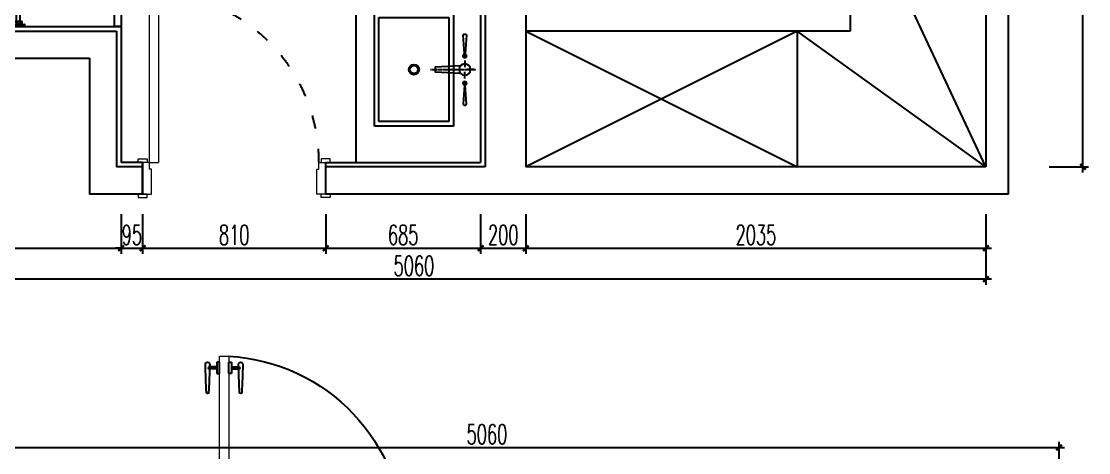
# Model space of a CAD drawing. Header units: inches. Extents: x 24920 to 61775, y 10942 to 38819.
# Drawn here: x 36473 to 41193, y 26450 to 28357 of the extents above; entities that cross this region are included whole.
import ezdxf

# ---------------------------------------------------------------- set-up
doc = ezdxf.new("R2010")
doc.units = ezdxf.units.IN
doc.header["$MEASUREMENT"] = 0
doc.header["$PDMODE"] = 1
doc.linetypes.add('ACAD_ISO03W100', pattern=[30, 12, -18])
doc.linetypes.add('DASH', pattern=[0.35, 0.25, -0.1])
for name, color, linetype in [('A-FURN-FIXE-固定家具', 3, 'Continuous'), ('A-PLAN-BATH-卫生间', 143, 'Continuous'), ('A-PLAN-DOOR-门', 1, 'Continuous'), ('JJ-划分新墙', 6, 'Continuous'), ('JJ-旧墙体', 2, 'Continuous'), ('P10-固定家具', 51, 'Continuous')]:
    doc.layers.add(name, color=color, linetype=linetype)
doc.layers.add('JJ-门', color=1, linetype='Continuous', lineweight=15)
doc.layers.add('门套', color=4, linetype='Continuous', lineweight=9)
doc.styles.add('DIM', font='simplex.shx', dxfattribs={"width": 0.6, "bigfont": 'extfont.shx'})
doc.dimstyles.new('1比25', dxfattribs={"dimscale": 25, "dimtxt": 3.5, "dimasz": 1, "dimexe": 1, "dimexo": 1, "dimgap": 0.6, "dimtad": 1, "dimdec": 0, "dimrnd": 5, "dimzin": 0, "dimdsep": 46, "dimtxsty": 'DIM', "dimblk": 'ARCHTICK', "dimcen": 0.09, "dimdle": 1, "dimclrd": 1, "dimclre": 1, "dimclrt": 1, "dimadec": 0, "dimazin": 0, "dimtfac": 1, "dimtdec": 0, "dimtix": 1, "dimtmove": 2, "dimatfit": 3, "dimldrblk": '引线箭头（自定义）', "dimfxl": 0, "dimtolj": 1, "dimtzin": 0, "dimarcsym": 0})

# ---------------------------------------------------------------- blocks, each defined once
blk = doc.blocks.new('A$C644C5D5F')
at = {"color": 1}
for p, q in [((117.4, 145), (121, 132.6)), ((6.9, 113.3), (10.4, 100.9)), ((10.4, 100.9), (44.1, 110.5)), ((40.5, 122.9), (44.1, 110.5)), ((83.8, 135.4), (87.3, 122.9)), ((87.3, 122.9), (121, 132.6))]:
    blk.add_line(p, q, dxfattribs=at)
for points in [[(124.3, 157.4), (127, 147.8), (74.1, 132.6), (71.4, 142.2)], [(244.8, 108.7), (240.7, 123.1), (-86.1, 29.4), (-82, 15)], [(47.4, 135.3), (50.1, 125.7), (-2.8, 110.5), (-5.5, 120.2)]]:
    blk.add_lwpolyline(points, close=True, dxfattribs=at)
for points in [[(19.5, 103.5), (31.1, 63.1)], [(34.9, 107.9), (46.5, 67.5)], [(96.5, 125.6), (108, 85.1)], [(111.8, 130), (123.4, 89.5)]]:
    blk.add_lwpolyline(points, dxfattribs=at)
for centre in [(32.2, 88.3), (109.1, 110.4)]:
    blk.add_arc(centre, 25.2, 61.9387, 150.0613, dxfattribs=at)
blk = doc.blocks.new('A$C645936B3')
at = {"layer": 'P10-固定家具', "color": 250, "linetype": 'DASH'}
blk.add_line((200, 156.7), (0, 156.7), dxfattribs=at)
at = {"layer": 'P10-固定家具'}
for points in [[(50.3, 225.8), (56.3, 308.2, 0.422988), (51.3, 313.3), (46.3, 313.3, 0.422988), (41.3, 308.2), (47.3, 225.8)], [(50.3, 87.5), (56.3, 5.1, -0.422988), (51.3, 0), (46.3, 0, -0.422988), (41.3, 5.1), (47.3, 87.5)]]:
    blk.add_lwpolyline(points, format="xyb", dxfattribs=at)
for points, const_width in [([(42.8, 216.8, 1), (54.8, 216.8, 1)], 12), ([(48.8, 157.9, -1), (48.8, 155.4, -1)], 2.5), ([(42.8, 96.5, -1), (54.8, 96.5, -1)], 12)]:
    blk.add_lwpolyline(points, format="xyb", close=True, dxfattribs=dict(at, const_width=const_width))
for points in [[(48.8, 196.7), (48.8, 166.7)], [(8.8, 156.7), (38.8, 156.7)], [(48.8, 116.7), (48.8, 146.7)], [(88.8, 156.7), (58.8, 156.7)], [(68.1, 172.6), (180.6, 166.7), (180.6, 146.7), (68.1, 140.7)]]:
    blk.add_lwpolyline(points, dxfattribs=at)
blk.add_circle((48.8, 156.7), 25, dxfattribs=at)
blk = doc.blocks.new('A$C02A83DA3')
at = {"layer": 'P10-固定家具'}
for p, q in [((0, 0), (0, 350)), ((0, 350), (500, 350)), ((500, 350), (500, 0)), ((500, 0), (0, 0))]:
    blk.add_line(p, q, dxfattribs=at)
at = {"layer": 'P10-固定家具', "color": 250}
for p, q in [((20, 20), (20, 330)), ((20, 330), (480, 330)), ((480, 330), (480, 20)), ((480, 20), (20, 20))]:
    blk.add_line(p, q, dxfattribs=at)
for radius in [22.5, 17.5]:
    blk.add_circle((250, 175), radius, dxfattribs=at)
at = {"xscale": -1, "rotation": 90}
blk.add_blockref('A$C645936B3', (406.7, 448.8), dxfattribs=at)
blk = doc.blocks.new('_ArchTick')
at = {"color": 0, "linetype": 'ByBlock', "const_width": 0.4}
blk.add_lwpolyline([(-0.5, -0.5), (0.5, 0.5)], dxfattribs=at)
blk = doc.blocks.new('*D1227')
at = {"color": 1, "lineweight": -2, "transparency": 16777216}
for p, q in [((35679, 27328.4), (35679, 27153.4)), ((36914, 27328.4), (36914, 27153.4)), ((35654, 27178.4), (36939, 27178.4))]:
    blk.add_line(p, q, dxfattribs=at)
at = {"layer": 'Defpoints', "color": 0, "transparency": 16777216}
for p in [(35679, 28158), (36914, 28059), (36914, 27178.4)]:
    blk.add_point(p, dxfattribs=at)
at = {"color": 1, "lineweight": -2, "transparency": 16777216, "xscale": 25, "yscale": 25, "zscale": 25, "rotation": 180}
blk.add_blockref('_ArchTick', (35679, 27178.4), dxfattribs=at)
at = {"color": 1, "lineweight": -2, "transparency": 16777216, "xscale": 25, "yscale": 25, "zscale": 25}
blk.add_blockref('_ArchTick', (36914, 27178.4), dxfattribs=at)
at = {"color": 1, "transparency": 16777216, "insert": (36296.5, 27237.2), "char_height": 87.5, "attachment_point": 5, "style": 'DIM'}
blk.add_mtext('\\A1;1235', dxfattribs=at)
blk = doc.blocks.new('引线箭头（自定义）')
at = {"linetype": 'ByBlock', "lineweight": -2}
h = blk.add_hatch(color=8, dxfattribs=at)
h.dxf.hatch_style = 1
h.paths.add_polyline_path([(-1.2, -0.96), (-0.31, 0), (-1.2, 0.96), (-0.91, 1.21), (0, 0), (-0.91, -1.21)])
at = {"color": 0, "linetype": 'ByBlock', "lineweight": -2}
blk.add_line((-0.31, 0), (-4.75, 0), dxfattribs=at)
blk.add_lwpolyline([(-1.2, -0.96), (-0.31, 0), (-1.2, 0.96), (-0.91, 1.21), (0, 0), (-0.91, -1.21)], close=True, dxfattribs=at)
blk = doc.blocks.new('*D1228')
at = {"color": 1, "lineweight": -2, "transparency": 16777216}
for p, q in [((36914, 27328.4), (36914, 27153.4)), ((37008.9, 27328.4), (37008.9, 27153.4)), ((36914, 27178.4), (36889, 27178.4)), ((36914, 27178.4), (37008.9, 27178.4)), ((37008.9, 27178.4), (37033.9, 27178.4))]:
    blk.add_line(p, q, dxfattribs=at)
at = {"layer": 'Defpoints', "color": 0, "transparency": 16777216}
for p in [(36914, 28059), (37008.9, 27456.7), (37008.9, 27178.4)]:
    blk.add_point(p, dxfattribs=at)
at = {"color": 1, "lineweight": -2, "transparency": 16777216, "xscale": 25, "yscale": 25, "zscale": 25}
blk.add_blockref('_ArchTick', (36914, 27178.4), dxfattribs=at)
at = {"color": 1, "lineweight": -2, "transparency": 16777216, "xscale": 25, "yscale": 25, "zscale": 25, "rotation": 180}
blk.add_blockref('_ArchTick', (37008.9, 27178.4), dxfattribs=at)
at = {"color": 1, "transparency": 16777216, "insert": (36961.5, 27237.2), "char_height": 87.5, "attachment_point": 5, "style": 'DIM'}
blk.add_mtext('\\A1;95', dxfattribs=at)
blk = doc.blocks.new('*D1229')
at = {"color": 1, "lineweight": -2, "transparency": 16777216}
for p, q in [((37008.9, 27328.4), (37008.9, 27153.4)), ((37818.9, 27328.4), (37818.9, 27153.4)), ((36983.9, 27178.4), (37843.9, 27178.4))]:
    blk.add_line(p, q, dxfattribs=at)
at = {"layer": 'Defpoints', "color": 0, "transparency": 16777216}
for p in [(37008.9, 27456.7), (37818.9, 27468.9), (37818.9, 27178.4)]:
    blk.add_point(p, dxfattribs=at)
at = {"color": 1, "lineweight": -2, "transparency": 16777216, "xscale": 25, "yscale": 25, "zscale": 25, "rotation": 180}
blk.add_blockref('_ArchTick', (37008.9, 27178.4), dxfattribs=at)
at = {"color": 1, "lineweight": -2, "transparency": 16777216, "xscale": 25, "yscale": 25, "zscale": 25}
blk.add_blockref('_ArchTick', (37818.9, 27178.4), dxfattribs=at)
at = {"color": 1, "transparency": 16777216, "insert": (37413.9, 27237.2), "char_height": 87.5, "attachment_point": 5, "style": 'DIM'}
blk.add_mtext('\\A1;810', dxfattribs=at)
blk = doc.blocks.new('*D1230')
at = {"color": 1, "lineweight": -2, "transparency": 16777216}
for p, q in [((37818.9, 27328.4), (37818.9, 27153.4)), ((38504, 27328.4), (38504, 27153.4)), ((37793.9, 27178.4), (38529, 27178.4))]:
    blk.add_line(p, q, dxfattribs=at)
at = {"layer": 'Defpoints', "color": 0, "transparency": 16777216}
for p in [(38504, 27558), (37818.9, 27468.9), (38504, 27178.4)]:
    blk.add_point(p, dxfattribs=at)
at = {"color": 1, "lineweight": -2, "transparency": 16777216, "xscale": 25, "yscale": 25, "zscale": 25, "rotation": 180}
blk.add_blockref('_ArchTick', (37818.9, 27178.4), dxfattribs=at)
at = {"color": 1, "lineweight": -2, "transparency": 16777216, "xscale": 25, "yscale": 25, "zscale": 25}
blk.add_blockref('_ArchTick', (38504, 27178.4), dxfattribs=at)
at = {"color": 1, "transparency": 16777216, "insert": (38161.5, 27237.2), "char_height": 87.5, "attachment_point": 5, "style": 'DIM'}
blk.add_mtext('\\A1;685', dxfattribs=at)
blk = doc.blocks.new('*D1231')
at = {"color": 1, "lineweight": -2, "transparency": 16777216}
for p, q in [((38504, 27328.4), (38504, 27153.4)), ((38704, 27328.4), (38704, 27153.4)), ((38479, 27178.4), (38729, 27178.4))]:
    blk.add_line(p, q, dxfattribs=at)
at = {"layer": 'Defpoints', "color": 0, "transparency": 16777216}
for p in [(38704, 27735), (38504, 27558), (38704, 27178.4)]:
    blk.add_point(p, dxfattribs=at)
at = {"color": 1, "lineweight": -2, "transparency": 16777216, "xscale": 25, "yscale": 25, "zscale": 25, "rotation": 180}
blk.add_blockref('_ArchTick', (38504, 27178.4), dxfattribs=at)
at = {"color": 1, "lineweight": -2, "transparency": 16777216, "xscale": 25, "yscale": 25, "zscale": 25}
blk.add_blockref('_ArchTick', (38704, 27178.4), dxfattribs=at)
at = {"color": 1, "transparency": 16777216, "insert": (38604, 27237.2), "char_height": 87.5, "attachment_point": 5, "style": 'DIM'}
blk.add_mtext('\\A1;200', dxfattribs=at)
blk = doc.blocks.new('*D1232')
at = {"color": 1, "lineweight": -2, "transparency": 16777216}
for p, q in [((38704, 27328.4), (38704, 27153.4)), ((40739, 27328.4), (40739, 27153.4)), ((38679, 27178.4), (40764, 27178.4))]:
    blk.add_line(p, q, dxfattribs=at)
at = {"layer": 'Defpoints', "color": 0, "transparency": 16777216}
for p in [(38704, 27735), (40739, 27538), (40739, 27178.4)]:
    blk.add_point(p, dxfattribs=at)
at = {"color": 1, "lineweight": -2, "transparency": 16777216, "xscale": 25, "yscale": 25, "zscale": 25, "rotation": 180}
blk.add_blockref('_ArchTick', (38704, 27178.4), dxfattribs=at)
at = {"color": 1, "lineweight": -2, "transparency": 16777216, "xscale": 25, "yscale": 25, "zscale": 25}
blk.add_blockref('_ArchTick', (40739, 27178.4), dxfattribs=at)
at = {"color": 1, "transparency": 16777216, "insert": (39721.5, 27237.2), "char_height": 87.5, "attachment_point": 5, "style": 'DIM'}
blk.add_mtext('\\A1;2035', dxfattribs=at)
blk = doc.blocks.new('*D1233')
at = {"color": 1, "lineweight": -2, "transparency": 16777216}
for p, q in [((35329.8, 27533), (35329.8, 28183)), ((35479.8, 28158), (35304.8, 28158)), ((35479.8, 27558), (35304.8, 27558))]:
    blk.add_line(p, q, dxfattribs=at)
at = {"layer": 'Defpoints', "color": 0, "transparency": 16777216}
for p in [(35329.8, 28158), (36914, 28158), (36914, 27558)]:
    blk.add_point(p, dxfattribs=at)
at = {"color": 1, "lineweight": -2, "transparency": 16777216, "xscale": 25, "yscale": 25, "zscale": 25}
for p, rotation in [((35329.8, 28158), 90), ((35329.8, 27558), 270)]:
    blk.add_blockref('_ArchTick', p, dxfattribs=dict(at, rotation=rotation))
at = {"color": 1, "transparency": 16777216, "insert": (35271, 27858), "char_height": 87.5, "attachment_point": 5, "rotation": 90, "style": 'DIM'}
blk.add_mtext('\\A1;600', dxfattribs=at)
blk = doc.blocks.new('*D1234')
at = {"color": 1, "lineweight": -2, "transparency": 16777216}
for p, q in [((35329.8, 28133), (35329.8, 29098)), ((35479.8, 29073), (35304.8, 29073)), ((35479.8, 28158), (35304.8, 28158))]:
    blk.add_line(p, q, dxfattribs=at)
at = {"layer": 'Defpoints', "color": 0, "transparency": 16777216}
for p in [(35329.8, 29073), (36146.2, 29073), (36914, 28158)]:
    blk.add_point(p, dxfattribs=at)
at = {"color": 1, "lineweight": -2, "transparency": 16777216, "xscale": 25, "yscale": 25, "zscale": 25}
for p, rotation in [((35329.8, 29073), 90), ((35329.8, 28158), 270)]:
    blk.add_blockref('_ArchTick', p, dxfattribs=dict(at, rotation=rotation))
at = {"color": 1, "transparency": 16777216, "insert": (35271, 28615.5), "char_height": 87.5, "attachment_point": 5, "rotation": 90, "style": 'DIM'}
blk.add_mtext('\\A1;915', dxfattribs=at)
blk = doc.blocks.new('*D1496')
at = {"color": 1, "lineweight": -2, "transparency": 16777216}
for p, q in [((41168.1, 27513), (41168.1, 30043)), ((41018.1, 30018), (41193.1, 30018)), ((41018.1, 27538), (41193.1, 27538))]:
    blk.add_line(p, q, dxfattribs=at)
at = {"layer": 'Defpoints', "color": 0, "transparency": 16777216}
for p in [(40739, 30018), (41168.1, 30018), (40739, 27538)]:
    blk.add_point(p, dxfattribs=at)
at = {"color": 1, "lineweight": -2, "transparency": 16777216, "xscale": 25, "yscale": 25, "zscale": 25}
for p, rotation in [((41168.1, 30018), 90), ((41168.1, 27538), 270)]:
    blk.add_blockref('_ArchTick', p, dxfattribs=dict(at, rotation=rotation))
at = {"color": 1, "transparency": 16777216, "insert": (41109.4, 28778), "char_height": 87.5, "attachment_point": 5, "rotation": 90, "style": 'DIM'}
blk.add_mtext('\\A1;2480', dxfattribs=at)
blk = doc.blocks.new('*D1497')
at = {"color": 1, "lineweight": -2, "transparency": 16777216}
for p, q in [((35679, 27191.8), (35679, 27016.8)), ((40739, 27191.8), (40739, 27016.8)), ((40764, 27041.8), (35654, 27041.8))]:
    blk.add_line(p, q, dxfattribs=at)
at = {"layer": 'Defpoints', "color": 0, "transparency": 16777216}
for p in [(35679, 27284.2), (40739, 27284.2), (35679, 27041.8)]:
    blk.add_point(p, dxfattribs=at)
at = {"color": 1, "lineweight": -2, "transparency": 16777216, "xscale": 25, "yscale": 25, "zscale": 25, "rotation": 180}
blk.add_blockref('_ArchTick', (35679, 27041.8), dxfattribs=at)
at = {"color": 1, "lineweight": -2, "transparency": 16777216, "xscale": 25, "yscale": 25, "zscale": 25}
blk.add_blockref('_ArchTick', (40739, 27041.8), dxfattribs=at)
at = {"color": 1, "transparency": 16777216, "insert": (38209, 27100.5), "char_height": 87.5, "attachment_point": 5, "style": 'DIM'}
blk.add_mtext('\\A1;5060', dxfattribs=at)
blk = doc.blocks.new('GGG32')
at = {"color": 250}
blk.add_line((6600055, 459475.9), (6600055, 458742.7), dxfattribs=at)
at = {"color": 1}
for p, q in [((6600898.8, 458753.7), (6600898.8, 458786.2)), ((6600908.8, 458753.7), (6600908.8, 458785.9)), ((6600929.3, 458753.7), (6600878.3, 458753.7)), ((6600878.3, 458753.7), (6600878.3, 458742.7)), ((6600878.3, 458742.7), (6600929.3, 458742.7)), ((6600929.3, 458742.7), (6600929.3, 458753.7)), ((6600878.3, 458690), (6600878.3, 458701)), ((6600878.3, 458701), (6600929.3, 458701)), ((6600929.3, 458690), (6600878.3, 458690)), ((6600898.8, 458690), (6600898.8, 458657.4)), ((6600908.8, 458690), (6600908.8, 458657.7)), ((6600929.3, 458701), (6600929.3, 458690))]:
    blk.add_line(p, q, dxfattribs=at)
at = {"color": 250}
blk.add_arc((6600137.6, 458699), 818.6, 3.0539, 89.9459, dxfattribs=at)
at = {"color": 1}
for centre, radius, start, end in [((6600795.3, 458795.2), 5, 90, 270), ((6601019.9, 454300.4), 4505.3, 91.2821, 92.8576), ((6601019.9, 463289.9), 4505.3, 267.1424, 268.4596), ((6600903.8, 458785.9), 5, 0, 180), ((6601019.9, 463289.9), 4505.3, 268.5869, 268.7179), ((6600919.8, 458795.2), 9.5, 265.7931, 94.2069), ((6600795.3, 458648.5), 5, 90, 270), ((6601019.9, 454153.7), 4505.3, 91.5404, 92.8576), ((6601019.9, 463143.2), 4505.3, 267.1424, 268.7179), ((6600903.8, 458657.7), 5, 180, 0), ((6601019.9, 454153.7), 4505.3, 91.2821, 91.4131), ((6600919.8, 458648.5), 9.5, 265.7931, 94.2069)]:
    blk.add_arc(centre, radius, start, end, dxfattribs=at)
at = {"layer": '门套', "color": 3}
for p, q in [((6600055, 459559.3), (6600138.4, 459559.3)), ((6600055, 459475.9), (6600055, 459559.3)), ((6600055, 459559.3), (6600055, 459559.3)), ((6600138.4, 459559.3), (6600138.4, 459517.6)), ((6600138.4, 459517.6), (6600096.7, 459517.6)), ((6600096.7, 459517.6), (6600096.7, 459475.9)), ((6600096.7, 459475.9), (6600055, 459475.9)), ((6600055, 458742.7), (6600055, 458659.3)), ((6600096.7, 458742.7), (6600055, 458742.7)), ((6600096.7, 458701), (6600096.7, 458742.7)), ((6600138.4, 458701), (6600096.7, 458701)), ((6600138.4, 458659.3), (6600138.4, 458701)), ((6600055, 458659.3), (6600055, 458659.3)), ((6600055, 458659.3), (6600138.4, 458659.3))]:
    blk.add_line(p, q, dxfattribs=at)
blk.add_lwpolyline([(6600955, 458742.7), (6600138.4, 458742.7), (6600138.4, 458701), (6600955, 458701)], close=True, dxfattribs=at)
blk = doc.blocks.new('*D1246')
at = {"color": 1, "lineweight": -2, "transparency": 16777216}
for p, q in [((35679, 26217.9), (35679, 26392.9)), ((40739, 26217.9), (40739, 26392.9)), ((35654, 26367.9), (40764, 26367.9))]:
    blk.add_line(p, q, dxfattribs=at)
at = {"layer": 'Defpoints', "color": 0, "transparency": 16777216}
for p in [(40739, 26367.9), (35679, 26175.5), (40739, 26175.5)]:
    blk.add_point(p, dxfattribs=at)
at = {"color": 1, "lineweight": -2, "transparency": 16777216, "xscale": 25, "yscale": 25, "zscale": 25, "rotation": 180}
blk.add_blockref('_ArchTick', (35679, 26367.9), dxfattribs=at)
at = {"color": 1, "lineweight": -2, "transparency": 16777216, "xscale": 25, "yscale": 25, "zscale": 25}
blk.add_blockref('_ArchTick', (40739, 26367.9), dxfattribs=at)
at = {"color": 1, "transparency": 16777216, "insert": (38209, 26426.6), "char_height": 87.5, "attachment_point": 5, "style": 'DIM'}
blk.add_mtext('\\A1;5060', dxfattribs=at)
blk = doc.blocks.new('dhrh')
at = {"color": 3}
for p, q in [((37008.9, 27557.9), (36914, 27557.9)), ((37819, 27557.9), (38504, 27558))]:
    blk.add_line(p, q, dxfattribs=at)
at = {"color": 8, "linetype": 'ACAD_ISO03W100', "ltscale": 5}
blk.add_arc((37037.3, 27557.4), 751.7, 0.0519, 86.8194, dxfattribs=at)
at = {"layer": 'A-FURN-FIXE-固定家具', "ltscale": 15}
for p, q in [((40139, 30018), (40139, 28138)), ((35679, 28158), (36914, 28158)), ((40139, 28138), (38704, 28138)), ((39904, 28138), (39904, 27538))]:
    blk.add_line(p, q, dxfattribs=at)
at = {"layer": 'A-FURN-FIXE-固定家具', "color": 8, "ltscale": 15}
for p, q in [((40739, 27538), (40139, 28818)), ((38704, 28138), (39904, 27538)), ((39904, 28138), (38704, 27538)), ((40739, 27538), (39904, 28138))]:
    blk.add_line(p, q, dxfattribs=at)
at = {"layer": 'A-FURN-FIXE-固定家具', "color": 3, "ltscale": 15}
for p, q in [((38504, 28378), (38504, 27558)), ((36914, 28158), (36914, 27558))]:
    blk.add_line(p, q, dxfattribs=at)
at = {"layer": 'A-PLAN-BATH-卫生间', "color": 8, "ltscale": 15}
blk.add_line((36884, 28158), (36884, 29043), dxfattribs=at)
at = {"layer": 'A-PLAN-BATH-卫生间', "color": 2, "ltscale": 15}
blk.add_line((37954, 27558), (37954, 28378), dxfattribs=at)
at = {"layer": 'A-PLAN-BATH-卫生间', "color": 1, "ltscale": 15}
for p, q in [((36884, 28158), (36884, 28228)), ((36914, 28228), (36914, 28158)), ((36914, 28158), (36884, 28158))]:
    blk.add_line(p, q, dxfattribs=at)
at = {"layer": 'JJ-划分新墙', "color": 4}
for p, q in [((38524, 28378), (38524, 27538)), ((38704, 28378), (38704, 27538)), ((35659, 28138), (36894, 28138)), ((36894, 28138), (36894, 27538)), ((35539, 28018), (36774, 28018)), ((36774, 28018), (36774, 27418)), ((37008.9, 27538), (36894, 27538)), ((38524, 27538), (37818.9, 27538)), ((40739, 27538), (38704, 27538)), ((37008.9, 27418), (36774, 27418)), ((40839, 27418), (37818.9, 27418)), ((39019, 27418), (37818.9, 27418))]:
    blk.add_line(p, q, dxfattribs=at)
at = {"layer": 'JJ-划分新墙'}
for p, q in [((37008.9, 27557.9), (37008.9, 27418)), ((37008.9, 27418), (37008.9, 27557.9)), ((37818.9, 27418), (37818.9, 27557.9)), ((37818.9, 27418), (37818.9, 27557.9))]:
    blk.add_line(p, q, dxfattribs=at)
at = {"layer": 'JJ-旧墙体', "color": 4}
for p, q in [((40739, 29418), (40739, 27538)), ((40839, 27418), (40839, 29418))]:
    blk.add_line(p, q, dxfattribs=at)
at = {"layer": 'JJ-旧墙体'}
for p, q in [((37008.9, 27557.9), (37008.9, 27418)), ((37008.9, 27557.9), (37008.9, 27418)), ((37008.9, 27418), (37008.9, 27557.9))]:
    blk.add_line(p, q, dxfattribs=at)
at = {"layer": 'JJ-门'}
for p, q in [((37039, 27557.9), (37039, 28307.9)), ((37079, 28307.9), (37079, 27557.9)), ((36989, 27557.9), (36989, 27572.9)), ((36989, 27572.9), (37029, 27572.9)), ((37029, 27572.9), (37029, 27557.9)), ((37799, 27572.9), (37799, 27557.9)), ((37839, 27572.9), (37799, 27572.9)), ((37839, 27557.9), (37839, 27572.9)), ((37029, 27557.9), (36989, 27557.9)), ((37008.9, 27418), (37008.9, 27557.9)), ((37039, 27557.9), (37009, 27557.9)), ((37039, 27527.9), (37039, 27557.9)), ((37039, 27557.9), (37079, 27557.9)), ((37049, 27527.9), (37039, 27527.9)), ((37048.9, 27418), (37049, 27527.9)), ((37778.9, 27418), (37779, 27527.9)), ((37779, 27527.9), (37789, 27527.9)), ((37789, 27527.9), (37789, 27557.9)), ((37789, 27557.9), (37819, 27557.9)), ((37799, 27557.9), (37839, 27557.9)), ((37028.9, 27418), (36988.9, 27418)), ((36988.9, 27418), (36988.9, 27403)), ((36988.9, 27403), (37028.9, 27403)), ((37008.9, 27418), (37048.9, 27418)), ((37028.9, 27403), (37028.9, 27418)), ((37838.9, 27418), (37778.9, 27418)), ((37798.9, 27403), (37798.9, 27418)), ((37838.9, 27403), (37798.9, 27403)), ((37838.9, 27418), (37838.9, 27403))]:
    blk.add_line(p, q, dxfattribs=at)
at = {"layer": 'A-PLAN-BATH-卫生间', "ltscale": 15}
for name, p, rotation in [('A$C644C5D5F', (36514.3, 28275), 163.9999999988395), ('A$C02A83DA3', (38034, 28218), 270)]:
    blk.add_blockref(name, p, dxfattribs=dict(at, rotation=rotation))
for base, p1, p2, picture, middle in [((41168.1, 30018), (40739, 27538), (40739, 30018), '*D1496', (41109.4, 28778)), ((35329.8, 29073), (36914, 28158), (36146.2, 29073), '*D1234', (35271, 28615.5)), ((35329.8, 28158), (36914, 27558), (36914, 28158), '*D1233', (35271, 27858))]:
    dim = blk.add_linear_dim(base=base, p1=p1, p2=p2, angle=90, dimstyle='1比25')
    dim.commit()
    dim.dimension.update_dxf_attribs({"geometry": picture, "text_midpoint": middle})
for base, p1, p2, picture, middle in [((36914, 27178.4), (35679, 28158), (36914, 28059), '*D1227', (36296.5, 27237.2)), ((37008.9, 27178.4), (36914, 28059), (37008.9, 27456.7), '*D1228', (36961.5, 27237.2)), ((38704, 27178.4), (38504, 27558), (38704, 27735), '*D1231', (38604, 27237.2)), ((40739, 27178.4), (38704, 27735), (40739, 27538), '*D1232', (39721.5, 27237.2)), ((38504, 27178.4), (37818.9, 27468.9), (38504, 27558), '*D1230', (38161.5, 27237.2)), ((37818.9, 27178.4), (37008.9, 27456.7), (37818.9, 27468.9), '*D1229', (37413.9, 27237.2)), ((35679, 27041.8), (40739, 27284.2), (35679, 27284.2), '*D1497', (38209, 27100.5))]:
    dim = blk.add_linear_dim(base=base, p1=p1, p2=p2, dimstyle='1比25')
    dim.commit()
    dim.dimension.update_dxf_attribs({"geometry": picture, "text_midpoint": middle})
blk = doc.blocks.new('ehrehssg')
at = {"layer": 'A-PLAN-DOOR-门', "ltscale": 15, "xscale": -1, "rotation": 270}
blk.add_blockref('GGG32', (-421675.3, -6574183.7), dxfattribs=at)
dim = blk.add_linear_dim(base=(40739, 26367.9), p1=(35679, 26175.5), p2=(40739, 26175.5), dimstyle='1比25')
dim.commit()
dim.dimension.update_dxf_attribs({"geometry": '*D1246', "text_midpoint": (38209, 26426.6)})

msp = doc.modelspace()

# ---------------------------------------------------------------- block references
for name, p in [('dhrh', (0, 175.5)), ('ehrehssg', (323, 105))]:
    msp.add_blockref(name, p)

doc.saveas('drawing.dxf')
